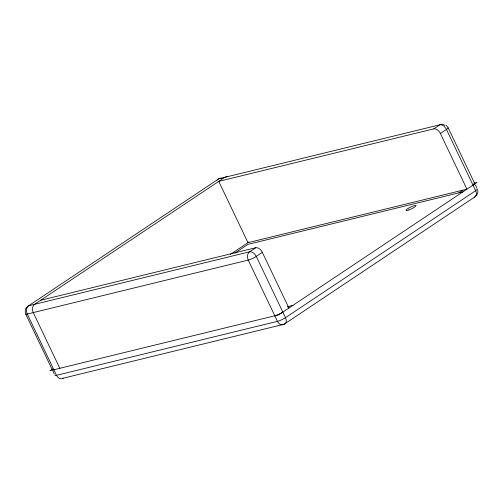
<?xml version="1.0" encoding="UTF-8"?>
<svg xmlns="http://www.w3.org/2000/svg" width="503" height="503" viewBox="0 0 503 503"><rect width="100%" height="100%" fill="white"/><g stroke="black" fill="none" stroke-linecap="round" stroke-linejoin="round"><path stroke-width="0.75" d="M476.775 195.283L477.85 192.391L477.756 190.096M26.238 307.761L25.433 309.383L25.263 312.778M52.482 368.982L49.872 370.724L278.788 314.809L477.058 182.413L474.008 183.161M230.374 254.417L248.966 242M234.888 253.084L247.916 244.389L462.898 191.869M288.904 308.05L262.333 252.343A6.269 3.949 56.3 0 0 255.694 247.74L249.62 251.796L28.671 305.767A6.269 3.949 56.3 0 0 26.672 307.918M433.731 128.862A6.269 3.949 56.3 0 1 440.37 133.458L466.941 189.172L247.979 242.66L218.748 181.376L433.731 128.862L439.798 124.807A6.269 4.741 76.3 0 1 444.828 125.417M262.333 252.343L256.26 256.392A6.269 1.088 -25.5 0 1 248.231 260.07L27.281 314.042A6.269 1.088 -25.5 0 1 25.93 313.444M440.37 133.458L446.438 129.403A6.269 1.088 -25.5 0 0 447.683 127.511M287.81 307.094L288.967 306.321M458.912 192.844L462.961 190.14M475.907 195.371A6.269 4.741 76.3 0 1 474.348 197.233L284.17 324.221L63.215 378.193A6.269 3.949 56.3 0 1 62.447 378.275M40.712 300.253L255.694 247.74M287.615 306.654L292.947 305.352M445.998 125.209L447.525 126.844M448.135 127.781L474.706 183.494M475.373 184.884L476.699 187.669M59.826 368.297L33.255 312.583A6.269 4.741 76.3 0 1 34.644 304.309L224.816 177.32A6.269 4.741 76.3 0 1 227.463 176.754M25.653 313.935L52.224 369.648M52.89 371.044L54.217 373.83M53.852 369.755A6.269 1.088 -25.5 0 1 52.507 369.158M282.837 312.105A6.269 1.088 -25.5 0 1 274.808 315.777M221.993 178.326A6.269 4.741 76.3 0 0 218.849 178.779L28.671 305.767A6.269 4.741 76.3 0 0 27.281 314.042L56.512 375.326A6.269 4.741 76.3 0 0 63.215 378.193M217.101 180.219A6.269 3.949 56.3 0 1 218.849 178.779L439.798 124.807A6.269 3.949 56.3 0 1 446.438 129.403L475.668 190.687A6.269 3.949 56.3 0 1 474.348 197.233M474.015 183.224A6.269 1.088 -25.5 0 1 473.009 185.117M476.674 188.795A6.269 1.088 -25.5 0 1 475.668 190.687L285.49 317.676A6.269 1.088 -25.5 0 1 277.461 321.348L56.512 375.326A6.269 1.088 -25.5 0 1 55.009 374.911M285.49 317.676L256.26 256.392A6.269 3.949 56.3 0 0 249.62 251.796A6.269 4.741 76.3 0 0 248.231 260.07L277.461 321.348A6.269 4.741 76.3 0 0 284.17 324.221A6.269 3.949 56.3 0 0 285.49 317.676M408.763 209.965A5.577 0.968 -25.5 0 0 416.05 205.589A5.577 0.968 -25.5 0 0 408.21 208.368A5.577 0.968 -25.5 0 0 408.763 209.965"/></g></svg>
